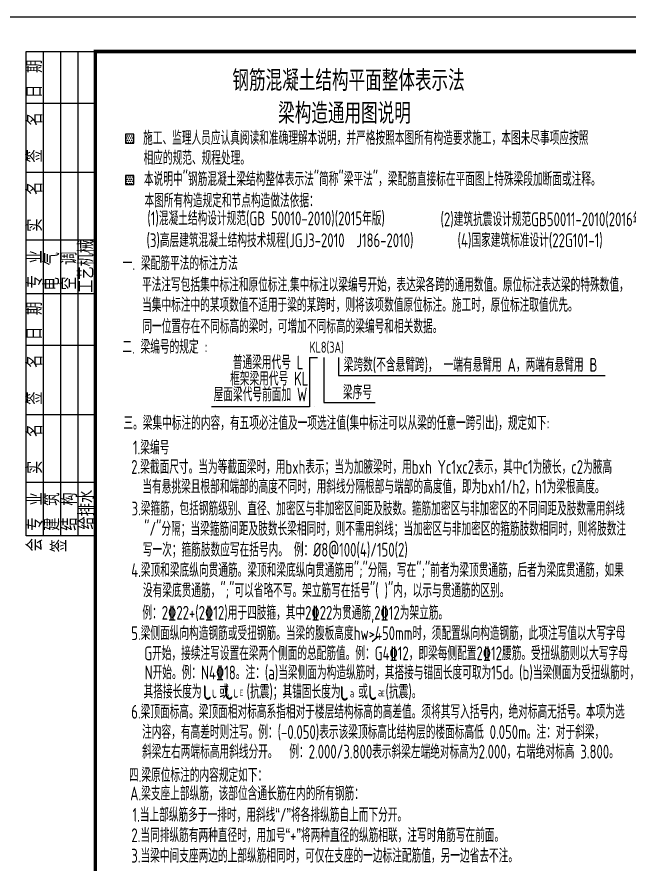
# Model space of a CAD drawing. Extents: x 250899 to 636064, y 268083 to 317384.
# Drawn here: x 384314 to 402020, y 289249 to 313733 of the extents above; entities that cross this region are included whole.
import ezdxf

# ---------------------------------------------------------------- set-up
doc = ezdxf.new("R2010")
doc.units = 0
doc.header["$LTSCALE"] = 1000
doc.header["$MEASUREMENT"] = 0
for name, color, linetype in [('14', 14, 'Continuous'), ('BAR-TEXT', 7, 'Continuous'), ('PUB_TEXT', 7, 'Continuous'), ('PUB_TITLE', 4, 'Continuous')]:
    doc.layers.add(name, color=color, linetype=linetype)
doc.styles.add('BW_Rein', font='Tssdeng.shx', dxfattribs={"width": 0.7, "bigfont": 'hztxt.shx'})
doc.styles.add('HTS', font='txt.shx', dxfattribs={"bigfont": 'hztxt.shx'})
doc.styles.add('HZTXT', font='txt.shx', dxfattribs={"bigfont": 'hztxt.shx'})
doc.styles.add('TSSD_Rein', font='tssdeng.shx', dxfattribs={"width": 0.7, "bigfont": 'hztxt.shx'})
pattern_1 = [(360, (384631.684, 300548.75), (31.25, 62.5), [0, -62.5])]

# ---------------------------------------------------------------- blocks, each defined once
blk = doc.blocks.new('A$C393D5F54')
at = {"layer": '14'}
for p, q in [((0, 446), (0, 14446)), ((0, 14446), (2000, 14446)), ((500, 446), (500, 14446)), ((1000, 446), (1000, 14446)), ((1500, 446), (1500, 14446)), ((2000, 446), (2000, 14446)), ((2000, 12946), (0, 12946)), ((2000, 10946), (0, 10946)), ((2000, 8990), (0, 8990)), ((2000, 7446), (0, 7446)), ((2000, 5946), (0, 5946)), ((2000, 3946), (0, 3946)), ((2000, 1990), (0, 1990)), ((2000, 446), (0, 446))]:
    blk.add_line(p, q, dxfattribs=at)
at = {"layer": '14', "style": 'HZTXT', "width": 0.85}
for s, p in [('日 期', (462, 13105)), ('签  名', (466, 11238)), ('实  名', (466, 9238)), ('工艺机械', (1953, 7471)), ('专 业', (472, 7598)), ('电 气', (957, 7540)), ('空 调', (1460, 7558)), ('日 期', (462, 6105)), ('签  名', (466, 4238)), ('实  名', (466, 2238)), ('给排水', (1970, 629)), ('专 业', (480, 598)), ('建 筑', (967, 592)), ('结 构', (1470, 597)), ('会', (470, -3)), ('签', (1174, -27))]:
    blk.add_text(s, height=450, rotation=90, dxfattribs=at).set_placement(p)

msp = doc.modelspace()

# ---------------------------------------------------------------- hatches: boundary and pattern name
at = {"layer": 'BAR-TEXT'}
h = msp.add_hatch(dxfattribs=at)
h.set_pattern_fill('DOTS', color=256, scale=1000, style=0)
h.set_pattern_definition(pattern_1)
h.paths.add_polyline_path([(387457, 310082.1), (387692.8, 310082.1), (387692.8, 310342.5), (387457, 310342.5)])
h = msp.add_hatch(dxfattribs=at)
h.set_pattern_fill('DOTS', color=256, scale=1000, style=0)
h.set_pattern_definition(pattern_1)
h.paths.add_polyline_path([(387692.8, 309150.2), (387457, 309150.2), (387457, 308889.8), (387692.8, 308889.8)])

# ---------------------------------------------------------------- linework, layer by layer
for p, q in [((392775.8, 303887.7), (392776.3, 303888.2)), ((392913.4, 302468.1), (392912.9, 302467.6)), ((394586.1, 295683.3), (394740.4, 295814.3))]:
    msp.add_line(p, q)
at = {"color": 3}
for p, q in [((392775.8, 303887.7), (392775.8, 302468.1)), ((392776.3, 303888.2), (393013, 303888.2)), ((392775.3, 302467.6), (389947, 302467.6))]:
    msp.add_line(p, q, dxfattribs=at)
for points in [[(387457, 310082.1), (387692.8, 310082.1), (387692.8, 310342.5), (387457, 310342.5)], [(387457, 308889.8), (387692.8, 308889.8), (387692.8, 309150.2), (387457, 309150.2)]]:
    msp.add_lwpolyline(points, close=True)
at = {"layer": 'BAR-TEXT'}
for p, q in [((393194.8, 303887.4), (393194.8, 302590.5)), ((393617.4, 303887.4), (393617.4, 303369.7)), ((393617.4, 303369.7), (401324.7, 303369.7)), ((393194.8, 302590.5), (394675.7, 302590.5))]:
    msp.add_line(p, q, dxfattribs=at)
at = {"layer": 'PUB_TITLE'}
msp.add_lwpolyline([(384081.7, 271733.2), (384081.7, 313733.2), (443481.7, 313733.2), (443481.7, 271733.2)], close=True, dxfattribs=at)
at = {"layer": 'PUB_TITLE', "const_width": 100}
msp.add_lwpolyline([(386581.7, 272733.2), (442481.7, 272733.2), (442481.7, 312733.2), (386581.7, 312733.2)], close=True, dxfattribs=at)

# ---------------------------------------------------------------- block references
at = {"layer": '14', "color": 6}
msp.add_blockref('A$C393D5F54', (384581.7, 298287.6), dxfattribs=at)

# ---------------------------------------------------------------- texts
for s, height, style, width, p in [('         钢筋混凝土结构平面整体表示法', 600, 'HTS', 0.8, (386360.8, 311594.6)), ('              梁构造通用图说明', 600, 'HTS', 0.8, (385358, 310647.1)), ('施工、监理人员应认真阅读和准确理解本说明，并严格按照本图所有构造要求施工，本图未尽事项应按照', 400, 'BW_Rein', 0.7, (387964.2, 310034.3)), ('相应的规范、规程处理。', 400, 'BW_Rein', 0.7, (387976.5, 309457)), ('本说明中"钢筋混凝土梁结构整体表示法"简称"梁平法"，梁配筋直接标在平面图上特殊梁段加断面或注释。', 400, 'BW_Rein', 0.7, (387988.6, 308846.6)), ('本图所有构造规定和节点构造做法依据：', 400, 'BW_Rein', 0.7, (388003.9, 308225.2)), ('(1)混凝土结构设计规范(GB 50010-2010)(2015年版)', 400, 'BW_Rein', 0.7, (388086.8, 307710.5)), ('(2)建筑抗震设计规范GB50011-2010(2016年版)', 400, 'BW_Rein', 0.7, (396566, 307683.9)), ('(3)高层建筑混凝土结构技术规程(JGJ3-2010  J186-2010)', 400, 'BW_Rein', 0.7, (388061.7, 307077.9)), ('(4)国家建筑标准设计(22G101-1)', 400, 'BW_Rein', 0.7, (397060.1, 307077.9)), ('一. 梁配筋平法的标注方法', 400, 'BW_Rein', 0.7, (387374, 306413.7)), ('平法注写包括集中标注和原位标注.集中标注以梁编号开始，表达梁各跨的通用数值。原位标注表达梁的特殊数值，', 400, 'BW_Rein', 0.7, (387932, 305792.9)), ('当集中标注中的某项数值不适用于粱的某跨时，则将该项数值原位标注。施工时，原位标注取值优先。', 400, 'BW_Rein', 0.7, (387934.7, 305208.6)), ('同一位置存在不同标高的梁时，可增加不同标高的梁编号和相关数据。', 400, 'BW_Rein', 0.7, (387941.3, 304589)), ('二. 梁编号的规定 :', 400, 'BW_Rein', 0.7, (387362, 303998)), ('普通梁用代号 L', 400, 'BW_Rein', 0.7, (390559.3, 303546.6)), ('梁跨数(不含悬臂跨)， 一端有悬臂用 A，两端有悬臂用 B', 400, 'BW_Rein', 0.7, (393766.1, 303478.4)), ('框架梁用代号 KL', 400, 'BW_Rein', 0.7, (390481.9, 303078.1)), ('梁序号', 400, 'BW_Rein', 0.7, (393745.7, 302683.8)), ('屋面梁代号前面加 W', 400, 'BW_Rein', 0.7, (390004.5, 302620.8)), ('三。梁集中标注的内容，有五项必注值及一项选注值(集中标注可以从梁的任意一跨引出)，规定如下:', 400, 'TSSD_Rein', 0.7, (387394.6, 301795.6)), ('1.梁编号', 400, 'TSSD_Rein', 0.7, (387670.4, 301086.6)), ('2.梁截面尺寸。当为等截面梁时，用bxh表示；当为加腋梁时，用bxh Yc1xc2表示，其中c1为腋长，c2为腋高', 400, 'TSSD_Rein', 0.7, (387620.2, 300526.8)), ('当有悬挑梁且根部和端部的高度不同时，用斜线分隔根部与端部的高度值，即为bxh1/h2，h1为梁根高度。', 400, 'TSSD_Rein', 0.7, (387942.3, 299957.7)), ('3.梁箍筋，包括钢筋级别、直径、加密区与非加密区间距及肢数。箍筋加密区与非加密区的不同间距及肢数需用斜线', 400, 'TSSD_Rein', 0.7, (387630.4, 299323)), ('"/"分隔；当梁箍筋间距及肢数长梁相同时，则不需用斜线；当加密区与非加密区的箍筋肢数相同时，则将肢数注', 400, 'TSSD_Rein', 0.7, (387995.4, 298738.6)), ('写一次；箍筋肢数应写在括号内。 例：%%c8@100(4)/150(2)', 400, 'TSSD_Rein', 0.7, (387955.5, 298133.9)), ('4.梁顶和梁底纵向贯通筋。梁顶和梁底纵向贯通筋用";"分隔，写在";"前者为梁顶贯通筋，后者为梁底贯通筋，如果', 400, 'TSSD_Rein', 0.7, (387619.8, 297543.7)), ('没有梁底贯通筋，";"可以省略不写。架立筋写在括号"( )"内，以示与贯通筋的区别。', 400, 'TSSD_Rein', 0.7, (387959.9, 296955.7)), ('例：2\x8422+(2\x8412)用于四肢箍，其中2\x8422为贯通筋,2\x8412为架立筋。', 400, 'TSSD_Rein', 0.7, (387943.6, 296312.3)), ('5.梁侧面纵向构造钢筋或受扭钢筋。当梁的腹板高度hw>450mm时，须配置纵向构造钢筋，此项注写值以大写字母 ', 400, 'TSSD_Rein', 0.7, (387621.3, 295720.7)), ('G开始，接续注写设置在梁两个侧面的总配筋值。例：G4\x8412，即梁每侧配置2\x8412腰筋。受扭纵筋则以大写字母', 400, 'TSSD_Rein', 0.7, (387997.3, 295139.9)), ('N开始。例：N4\x8418。注：(a)当梁侧面为构造纵筋时，其搭接与锚固长度可取为15d。(b)当梁侧面为受扭纵筋时，', 400, 'TSSD_Rein', 0.7, (388010.4, 294584.1)), ('其搭接长度为   或   (抗震)；其锚固长度为   或   (抗震)。', 400, 'TSSD_Rein', 0.7, (387977, 294032.5)), ('6.梁顶面标高。梁顶面相对标高系指相对于楼层结构标高的高差值。须将其写入括号内，绝对标高无括号。本项为选', 400, 'TSSD_Rein', 0.7, (387621.4, 293450.1)), ('注内容，有高差时则注写。例：(-0.050)表示该梁顶标高比结构层的楼面标高低 0.050m。注：对于斜梁，', 400, 'TSSD_Rein', 0.7, (387935.1, 292863.8)), ('斜梁左右两端标高用斜线分开。  例：2.000/3.800表示斜梁左端绝对标高为2.000，右端绝对标高 3.800。', 400, 'TSSD_Rein', 0.7, (387933.5, 292297.6)), ('四.梁原位标注的内容规定如下：', 400, 'TSSD_Rein', 0.7, (387555.7, 291619.4)), ('A.梁支座上部纵筋，该部位含通长筋在内的所有钢筋：', 400, 'TSSD_Rein', 0.7, (387589.7, 291087.7)), ('1.当上部纵筋多于一排时，用斜线“/”将各排纵筋自上而下分开。', 400, 'TSSD_Rein', 0.7, (387656.5, 290471)), ('2.当同排纵筋有两种直径时，用加号“+”将两种直径的纵筋相联，注写时角筋写在前面。', 400, 'TSSD_Rein', 0.7, (387624.3, 289881.6)), ('3.当梁中间支座两边的上部纵筋相同时，可仅在支座的一边标注配筋值，另一边省去不注。', 400, 'TSSD_Rein', 0.7, (387623, 289289.6))]:
    msp.add_text(s, height=height, rotation=360, dxfattribs=dict(style=style, width=width)).set_placement(p)
at = {"layer": 'PUB_TEXT', "width": 0.7}
for s, height, style, p in [('KL8(3A)', 320, 'BW_Rein', (392776.4, 304027.4)), ('ι', 600, 'TSSD_Rein', (389687.4, 293993.7)), ('ι', 600, 'TSSD_Rein', (390316.5, 293999.6)), ('ι', 600, 'TSSD_Rein', (393650.3, 293970.9)), ('ι', 600, 'TSSD_Rein', (394468.5, 293989)), ('ι', 350, 'TSSD_Rein', (389951.6, 294043.4)), ('ι', 350, 'TSSD_Rein', (390566.9, 294051.3)), ('E', 180, 'TSSD_Rein', (390756.5, 294107.3)), (' a', 250, 'TSSD_Rein', (393838, 294065.1)), (' a', 250, 'TSSD_Rein', (394648.6, 294095.1)), ('E', 160, 'TSSD_Rein', (394860.4, 294098.7))]:
    msp.add_text(s, height=height, rotation=360, dxfattribs=dict(at, style=style)).set_placement(p)

doc.saveas('drawing.dxf')
